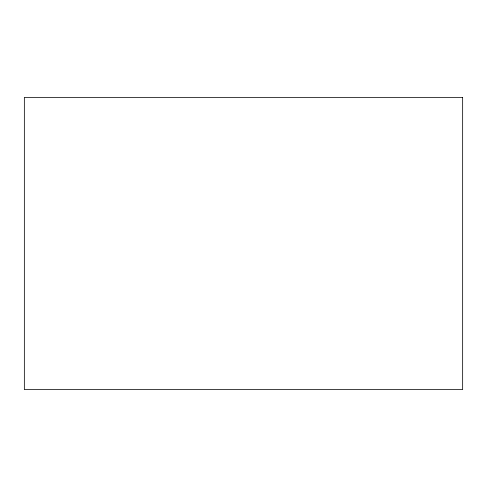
<?xml version="1.0" encoding="UTF-8"?>
<svg xmlns="http://www.w3.org/2000/svg" width="487" height="487" viewBox="0 0 487 487"><rect width="100%" height="100%" fill="white"/><g stroke="black" fill="none" stroke-linecap="round" stroke-linejoin="round"><path stroke-width="0.73" d="M462.65 97.4L24.35 97.4L24.35 389.6L462.65 389.6L462.65 97.4"/></g></svg>
